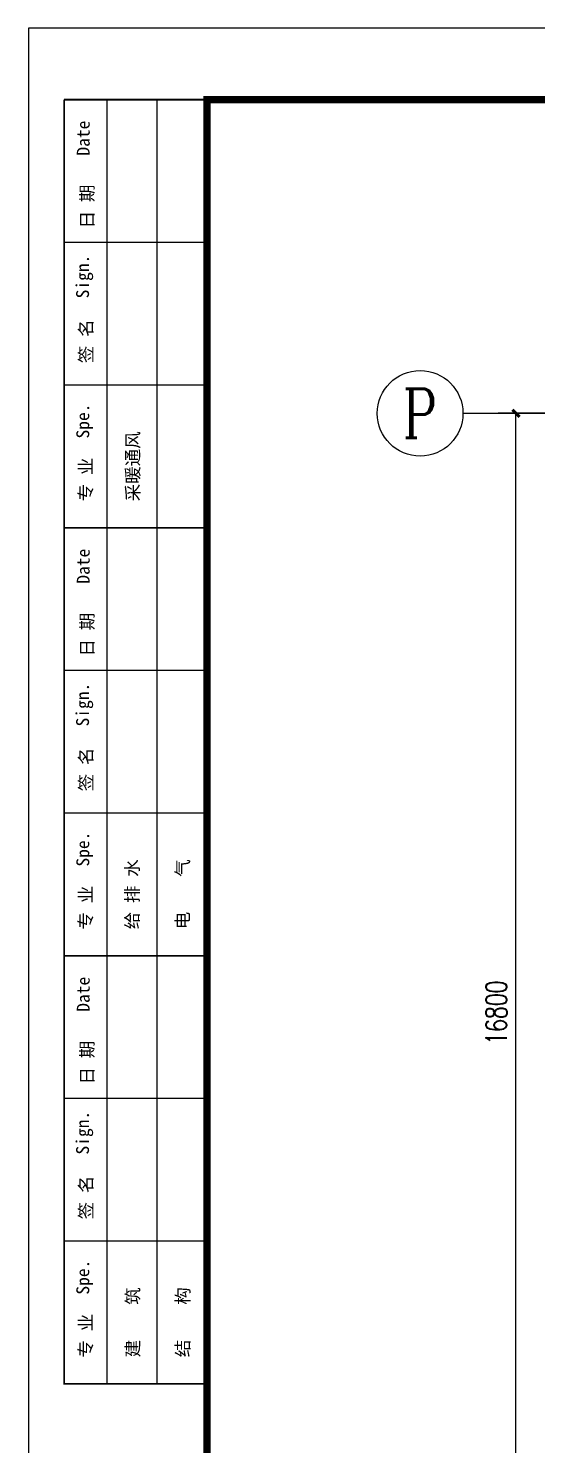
# Model space of a CAD drawing. Extents: x 899043 to 2598688, y -137197 to 211789.
# Drawn here: x 2377800 to 2384915, y 109084 to 128935 of the extents above; entities that cross this region are included whole.
import ezdxf
from ezdxf.enums import TextEntityAlignment as Align

# ---------------------------------------------------------------- set-up
doc = ezdxf.new("R2010")
doc.units = 0
doc.header["$LTSCALE"] = 1500
doc.header["$MEASUREMENT"] = 0
doc.linetypes.add('DASH', pattern=[0.35, 0.25, -0.1])
for name, color, linetype in [('00-tk', 151, 'Continuous'), ('AXIS', 3, 'Continuous'), ('AXIS_TEXT', 7, 'Continuous'), ('HATCH', 254, 'Continuous'), ('WELD_TEXT', 7, 'Continuous')]:
    doc.layers.add(name, color=color, linetype=linetype)
doc.styles.add('_TCH_AXIS', font='COMPLEX', dxfattribs={"bigfont": 'GBCBIG'})
doc.styles.add('_TCH_DIM_T3', font='SIMPLEX', dxfattribs={"width": 0.705882, "bigfont": 'GBCBIG'})
doc.styles.add('COMPLEX', font='COMPLEX')
doc.styles.add('DS6HT', font='simhei.ttf', dxfattribs={"width": 0.8})
doc.dimstyles.new('_TCH_ARCH&&100', dxfattribs={"dimtxt": 297.5, "dimasz": 100, "dimexe": 250, "dimexo": 300, "dimgap": 126.25, "dimtad": 1, "dimdec": 0, "dimzin": 0, "dimdsep": 46, "dimtxsty": '_TCH_DIM_T3', "dimblk": 'ARCHTICK', "dimcen": 0.09, "dimclrt": 7, "dimazin": 2, "dimtfac": 1, "dimtdec": 0, "dimtix": 1, "dimtmove": 2, "dimatfit": 3, "dimfxl": 0, "dimtolj": 1, "dimtzin": 0, "dimarcsym": 0})

# ---------------------------------------------------------------- blocks, each defined once
blk = doc.blocks.new('_ArchTick')
at = {"color": 0, "linetype": 'ByBlock', "const_width": 0.4}
blk.add_lwpolyline([(-0.5, -0.5), (0.5, 0.5)], dxfattribs=at)
blk = doc.blocks.new('*D1934')
at = {"layer": 'AXIS', "color": 0, "lineweight": -2}
for p, q in [((2386341, 123539), (2384376, 123539)), ((2384626, 106739), (2384626, 123539)), ((2386341, 106739), (2384376, 106739))]:
    blk.add_line(p, q, dxfattribs=at)
at = {"layer": 'Defpoints', "color": 0}
for p in [(2384626, 123539), (2386641, 123539), (2386641, 106739)]:
    blk.add_point(p, dxfattribs=at)
at = {"layer": 'AXIS', "color": 0, "lineweight": -2, "xscale": 100, "yscale": 100, "zscale": 100}
for p, rotation in [((2384626, 123539), 90), ((2384626, 106739), 270)]:
    blk.add_blockref('_ArchTick', p, dxfattribs=dict(at, rotation=rotation))
at = {"layer": 'AXIS', "color": 7, "insert": (2384351, 115139), "char_height": 297.5, "attachment_point": 5, "rotation": 90, "style": '_TCH_DIM_T3'}
blk.add_mtext('\\A1;16800', dxfattribs=at)
blk = doc.blocks.new('_AXISO')
blk.add_circle((0, 0), 0.5)
at = {"layer": 'AXIS_TEXT', "style": 'COMPLEX', "width": 1.041667}
blk.add_attdef('A', text='', height=0.56, dxfattribs=at).set_placement((-0.25, -0.28), (0.25, -0.28), align=Align.FIT)
blk = doc.blocks.new('会签')
at = {"layer": '00-tk'}
for p, q in [((-1400, 24000), (-1400, 6000)), ((-700, 24000), (-700, 6000)), ((0, 22000), (-2000, 22000)), ((0, 20000), (-2000, 20000)), ((0, 16000), (-2000, 16000)), ((0, 14000), (-2000, 14000)), ((0, 10000), (-2000, 10000)), ((0, 8000), (-2000, 8000))]:
    blk.add_line(p, q, dxfattribs=at)
at = {"layer": '00-tk', "const_width": 24.7}
for points in [[(0, 6000), (-2000, 6000), (-2000, 24000)], [(0, 24000), (-2000, 24000)], [(0, 18000), (-2000, 18000)], [(0, 12000), (-2000, 12000)]]:
    blk.add_lwpolyline(points, dxfattribs=at)
at = {"layer": '00-tk', "style": 'DS6HT'}
for s, p in [('Date', (-1642, 23216)), ('日 期', (-1589, 22196)), ('Sign.', (-1651, 21215)), ('签 名', (-1603, 20306)), ('Spe.', (-1648, 19251)), ('采暖通风', (-948, 18370)), ('专 业', (-1608, 18369)), ('Date', (-1642, 17216)), ('日 期', (-1589, 16196)), ('Sign.', (-1651, 15215)), ('签 名', (-1603, 14306)), ('Spe.', (-1648, 13251)), ('给 排 水', (-956, 12372)), ('电    气', (-251, 12372)), ('专 业', (-1608, 12369)), ('Date', (-1642, 11216)), ('日 期', (-1589, 10196)), ('Sign.', (-1651, 9215)), ('签 名', (-1603, 8306)), ('Spe.', (-1648, 7251)), ('建    筑', (-948, 6372)), ('结    构', (-248, 6374)), ('专 业', (-1608, 6369))]:
    blk.add_text(s, height=180, rotation=90, dxfattribs=at).set_placement(p)
blk = doc.blocks.new('A$C67844AE1')
at = {"layer": '00-tk'}
for p, q in [((126150, 89100), (0, 89100)), ((0, 89100), (0, 0)), ((124650, 87600), (3750, 87600)), ((3750, 87600), (3750, 1500))]:
    blk.add_line(p, q, dxfattribs=at)
at = {"layer": '00-tk', "const_width": 150}
blk.add_lwpolyline([(3750, 87600), (124650, 87600), (124650, 1500), (3750, 1500)], close=True, dxfattribs=at)
at = {"layer": '00-tk', "xscale": 1.5, "yscale": 1.5, "zscale": 1.5}
blk.add_blockref('会签', (3750, 51600), dxfattribs=at)

msp = doc.modelspace()

# ---------------------------------------------------------------- linework, layer by layer
at = {"layer": 'AXIS'}
msp.add_line((2386524.6, 123538.9), (2383883.4, 123538.9), dxfattribs=at)
at = {"layer": 'HATCH', "color": 8, "linetype": 'DASH'}
msp.add_line((2380299.5, 127935.3), (2380299.5, 70535.3), dxfattribs=at)

# ---------------------------------------------------------------- block references
at = {"layer": 'AXIS'}
ref = msp.add_blockref('_AXISO', (2383283.4, 123538.9), dxfattribs=dict(at, xscale=1200, yscale=1200, zscale=1200))
ref.add_attrib('A', 'P', dxfattribs={"layer": 'AXIS_TEXT', "height": 683.5, "style": '_TCH_AXIS', "width": 0.882353}).set_placement((2383039.2, 123197.1), (2383527.5, 123197.1), align=Align.FIT)
at = {"layer": 'WELD_TEXT', "linetype": 'ByBlock', "xscale": 0.6666666666278616, "yscale": 0.6666666666715173, "zscale": 0.6666666666666666}
msp.add_blockref('A$C67844AE1', (2377799.5, 69535.3), dxfattribs=at)

# ---------------------------------------------------------------- dimensions: what is measured, and where the dimension line sits
at = {"layer": 'AXIS'}
dim = msp.add_aligned_dim(p1=(2386641.3, 106738.9), p2=(2386641.3, 123538.9), distance=2015.6, dimstyle='_TCH_ARCH&&100', dxfattribs=at)
dim.commit()
dim.dimension.update_dxf_attribs({"geometry": '*D1934', "text_midpoint": (2384350.7, 115138.9)})

doc.saveas('drawing.dxf')
